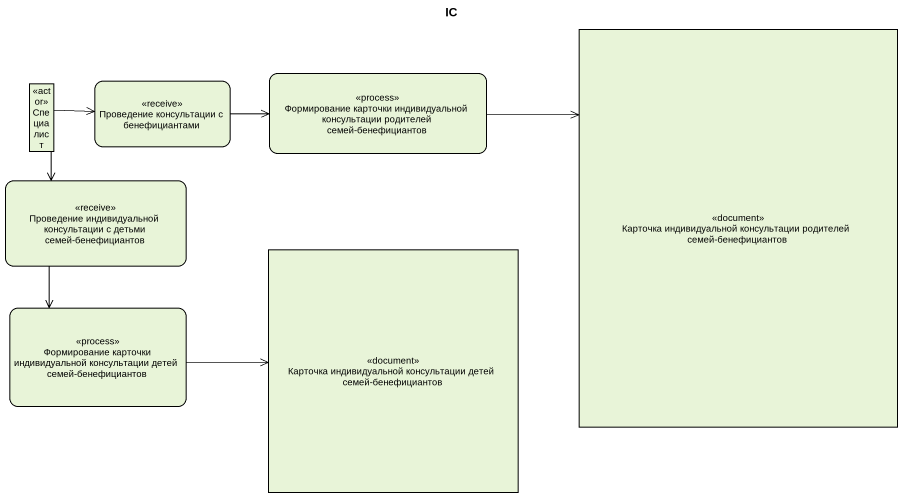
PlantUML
@startuml
title IC
hide empty description
state "Карточка индивидуальной консультации родителей семей-бенефициантов" as Карточка_индивидуальной <<document>>
state "Формирование карточки индивидуальной консультации родителей семей-бенефициантов" as Формирование_карточки <<process>>
state Специалист <<actor>>
state "Проведение консультации с бенефициантами" as Проведение_консультации_с <<receive>>
state "Проведение индивидуальной консультации с детьми семей-бенефициантов" as Проведение_индивидуальной <<receive>>
state "Карточка индивидуальной консультации детей семей-бенефициантов" as Карточка_индивидуальной_2 <<document>>
state "Формирование карточки индивидуальной консультации детей семей-бенефициантов" as Формирование_карточки_2 <<process>>
Формирование_карточки -right-> Карточка_индивидуальной
Специалист -right-> Проведение_консультации_с
Специалист --> Проведение_индивидуальной
Проведение_консультации_с -right-> Формирование_карточки
Проведение_индивидуальной --> Формирование_карточки_2
Формирование_карточки_2 -right-> Карточка_индивидуальной_2
@enduml
